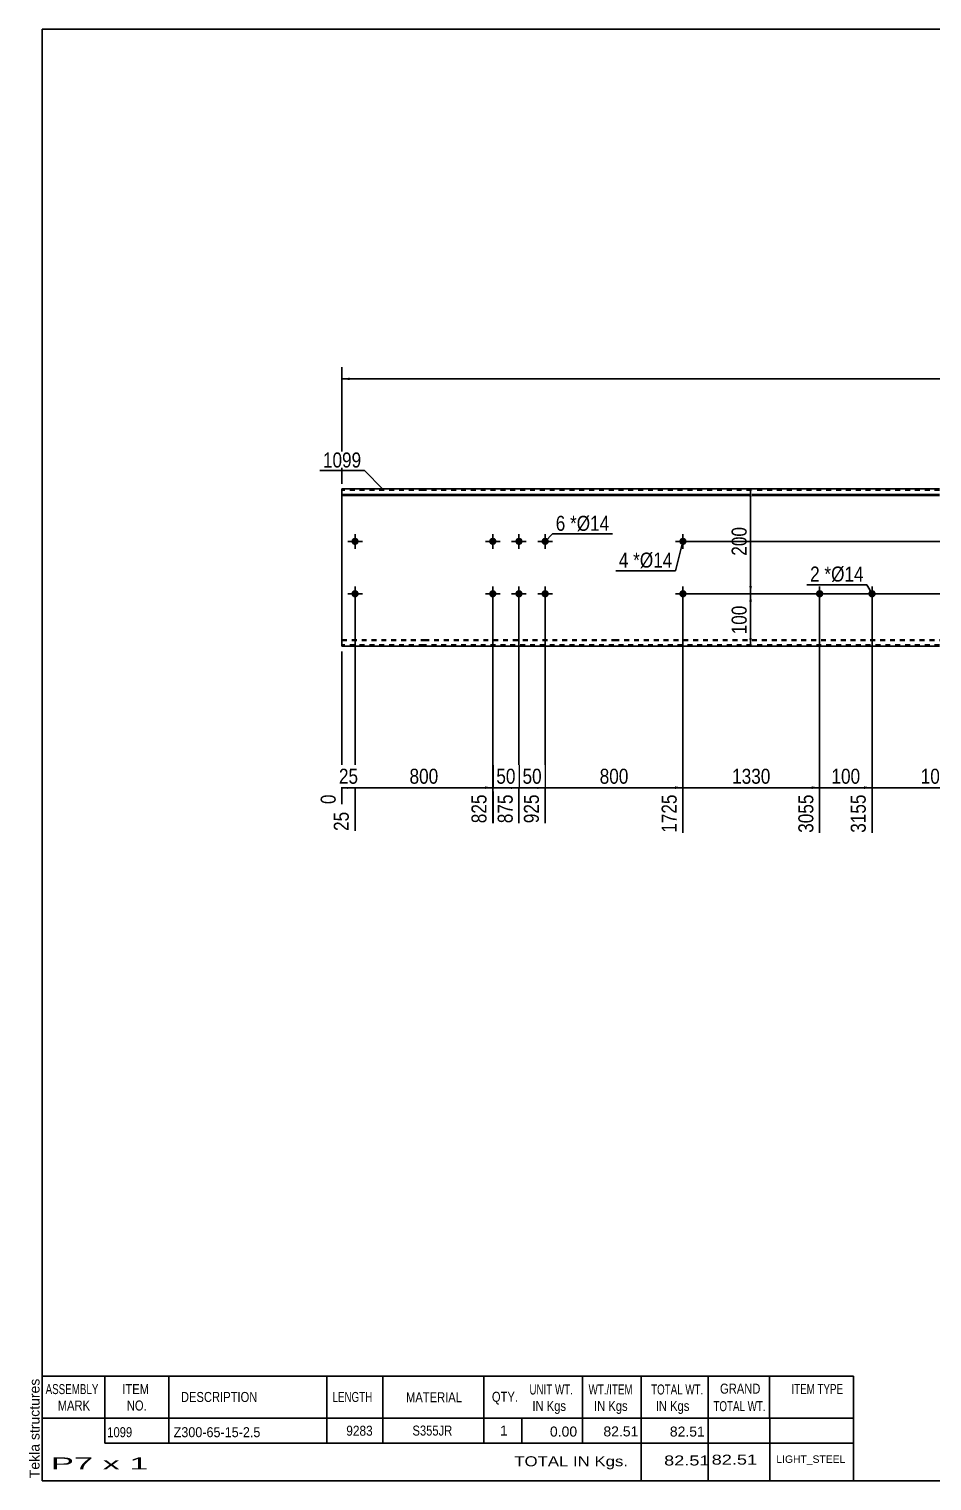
# Model space of a CAD drawing. Header units: millimetres. Extents: x -60 to 343, y -174 to 103.
# Drawn here: x -59.7 to 112.6, y -174.3 to 102.8 of the extents above; entities that cross this region are included whole.
import ezdxf

# ---------------------------------------------------------------- set-up
doc = ezdxf.new("R2010")
doc.units = ezdxf.units.MM
doc.linetypes.add('DXK_LINE_DOT1', pattern=[1.8814, 0.9407, -0.9407])
doc.styles.add('Arial', font='ARIAL.TTF', dxfattribs={"height": 0.2})
doc.styles.add('Arial Narrow', font='ARIALN.TTF', dxfattribs={"height": 0.2})

# ---------------------------------------------------------------- blocks, each defined once
blk = doc.blocks.new('Unknown-629083763-1731')
at = {"color": 5, "linetype": 'Continuous'}
for p, q in [((342.77, 102.75), (-57.23, 102.75)), ((-57.23, 102.75), (-57.23, -174.25)), ((342.77, -174.25), (342.77, 102.75)), ((-57.23, -174.25), (342.77, -174.25))]:
    blk.add_line(p, q, dxfattribs=at)
at = {"color": 174, "linetype": 'Continuous', "style": 'Arial'}
blk.add_text('Tekla structures', height=1.9102, rotation=90, dxfattribs=at).set_placement((-57.73, -173.75))
blk = doc.blocks.new('Part-629083763-1218 - 1203')
at = {"color": 2, "linetype": 'Continuous'}
for p, q in [((0, -15), (0, 15)), ((15.6, 15), (0, 15)), ((0, 13.94), (15.6, 13.94)), ((51.89, 15), (15.7, 15)), ((15.7, 13.94), (51.89, 13.94)), ((78.18, 15), (51.99, 15)), ((51.99, 13.94), (78.18, 13.94)), ((114.08, 15), (78.28, 15)), ((78.28, 13.94), (114.08, 13.94)), ((163.33, 15), (114.18, 15)), ((114.18, 13.94), (163.33, 13.94)), ((199.23, 15), (163.43, 15)), ((163.43, 13.94), (199.23, 13.94)), ((235.13, 15), (199.33, 15)), ((199.33, 13.94), (235.13, 13.94)), ((271.43, 15), (235.23, 15)), ((235.23, 13.94), (271.43, 13.94)), ((283.53, 15), (271.53, 15)), ((271.53, 13.94), (283.53, 13.94)), ((283.53, 15), (283.53, -15)), ((0, 13.76), (15.6, 13.76)), ((15.7, 13.76), (51.89, 13.76)), ((51.99, 13.76), (78.18, 13.76)), ((78.28, 13.76), (114.08, 13.76)), ((114.18, 13.76), (163.33, 13.76)), ((163.43, 13.76), (199.23, 13.76)), ((199.33, 13.76), (235.13, 13.76)), ((235.23, 13.76), (271.43, 13.76)), ((271.53, 13.76), (283.53, 13.76)), ((15.6, -15), (0, -15)), ((51.89, -15), (15.7, -15)), ((78.18, -15), (51.99, -15)), ((114.08, -15), (78.28, -15)), ((163.33, -15), (114.18, -15)), ((199.23, -15), (163.43, -15)), ((235.13, -15), (199.33, -15)), ((271.43, -15), (235.23, -15)), ((283.53, -15), (271.53, -15))]:
    blk.add_line(p, q, dxfattribs=at)
at = {"color": 7, "linetype": 'DXK_LINE_DOT1'}
for p, q in [((15.6, 14.75), (0, 14.75)), ((51.89, 14.75), (15.7, 14.75)), ((78.18, 14.75), (51.99, 14.75)), ((114.08, 14.75), (78.28, 14.75)), ((163.33, 14.75), (114.18, 14.75)), ((199.23, 14.75), (163.43, 14.75)), ((235.13, 14.75), (199.33, 14.75)), ((271.43, 14.75), (235.23, 14.75)), ((283.53, 14.75), (271.53, 14.75)), ((0, -13.76), (15.6, -13.76)), ((15.7, -13.76), (51.89, -13.76)), ((51.99, -13.76), (78.18, -13.76)), ((78.28, -13.76), (114.08, -13.76)), ((114.18, -13.76), (163.33, -13.76)), ((163.43, -13.76), (199.23, -13.76)), ((199.33, -13.76), (235.13, -13.76)), ((235.23, -13.76), (271.43, -13.76)), ((271.53, -13.76), (283.53, -13.76)), ((0, -13.94), (15.6, -13.94)), ((15.6, -14.75), (0, -14.75)), ((15.7, -13.94), (51.89, -13.94)), ((51.89, -14.75), (15.7, -14.75)), ((51.99, -13.94), (78.18, -13.94)), ((78.18, -14.75), (51.99, -14.75)), ((78.28, -13.94), (114.08, -13.94)), ((114.08, -14.75), (78.28, -14.75)), ((114.18, -13.94), (163.33, -13.94)), ((163.33, -14.75), (114.18, -14.75)), ((163.43, -13.94), (199.23, -13.94)), ((199.23, -14.75), (163.43, -14.75)), ((199.33, -13.94), (235.13, -13.94)), ((235.13, -14.75), (199.33, -14.75)), ((235.23, -13.94), (271.43, -13.94)), ((271.43, -14.75), (235.23, -14.75)), ((271.53, -13.94), (283.53, -13.94)), ((283.53, -14.75), (271.53, -14.75))]:
    blk.add_line(p, q, dxfattribs=at)
blk = doc.blocks.new('Bolt-629083763-1219 - 1203')
at = {"linetype": 'Continuous'}
for points in [[(1.8, 5, -1), (3.2, 5, -1)], [(64.39, 5, -1), (65.79, 5, -1)]]:
    blk.add_hatch(color=3, dxfattribs=at).paths.add_polyline_path(points)
at = {"color": 3, "linetype": 'Continuous'}
for p, q in [((2.5, 3.6), (2.5, 6.4)), ((65.09, 3.6), (65.09, 6.4)), ((1.1, 5), (3.9, 5)), ((63.69, 5), (66.49, 5))]:
    blk.add_line(p, q, dxfattribs=at)
blk = doc.blocks.new('Bolt-629083763-1220 - 1203')
at = {"linetype": 'Continuous'}
for points in [[(1.8, -5, -1), (3.2, -5, -1)], [(64.39, -5, -1), (65.79, -5, -1)]]:
    blk.add_hatch(color=3, dxfattribs=at).paths.add_polyline_path(points)
at = {"color": 3, "linetype": 'Continuous'}
for p, q in [((1.1, -5), (3.9, -5)), ((2.5, -6.4), (2.5, -3.6)), ((63.69, -5), (66.49, -5)), ((65.09, -6.4), (65.09, -3.6))]:
    blk.add_line(p, q, dxfattribs=at)
blk = doc.blocks.new('Bolt-629083763-1221 - 1203')
at = {"linetype": 'Continuous'}
for points in [[(28.09, 5, -1), (29.49, 5, -1)], [(33.09, 5, -1), (34.49, 5, -1)], [(38.09, 5, -1), (39.49, 5, -1)], [(28.09, -5, -1), (29.49, -5, -1)], [(33.09, -5, -1), (34.49, -5, -1)], [(38.09, -5, -1), (39.49, -5, -1)]]:
    blk.add_hatch(color=3, dxfattribs=at).paths.add_polyline_path(points)
at = {"color": 3, "linetype": 'Continuous'}
for p, q in [((28.79, 3.6), (28.79, 6.4)), ((33.79, 3.6), (33.79, 6.4)), ((38.79, 3.6), (38.79, 6.4)), ((27.39, 5), (30.19, 5)), ((32.39, 5), (35.19, 5)), ((37.39, 5), (40.19, 5)), ((27.39, -5), (30.19, -5)), ((28.79, -6.4), (28.79, -3.6)), ((32.39, -5), (35.19, -5)), ((33.79, -6.4), (33.79, -3.6)), ((37.39, -5), (40.19, -5)), ((38.79, -6.4), (38.79, -3.6))]:
    blk.add_line(p, q, dxfattribs=at)
blk = doc.blocks.new('Bolt-629083763-1224 - 1203')
at = {"linetype": 'Continuous'}
for points in [[(91.18, -4.3), (91.33, -4.32), (91.47, -4.36), (91.6, -4.43), (91.71, -4.53), (91.79, -4.65), (91.85, -4.78), (91.88, -4.93), (91.88, -5.07), (91.85, -5.22), (91.79, -5.35), (91.71, -5.47), (91.6, -5.57), (91.47, -5.64), (91.33, -5.68), (91.18, -5.7), (91.04, -5.68), (90.9, -5.64), (90.77, -5.57), (90.66, -5.47), (90.58, -5.35), (90.52, -5.22), (90.49, -5.07), (90.49, -4.93), (90.52, -4.78), (90.58, -4.65), (90.66, -4.53), (90.77, -4.43), (90.9, -4.36), (91.04, -4.32)], [(101.18, -4.3), (101.33, -4.32), (101.47, -4.36), (101.6, -4.43), (101.71, -4.53), (101.79, -4.65), (101.85, -4.78), (101.88, -4.93), (101.88, -5.07), (101.85, -5.22), (101.79, -5.35), (101.71, -5.47), (101.6, -5.57), (101.47, -5.64), (101.33, -5.68), (101.18, -5.7), (101.04, -5.68), (100.9, -5.64), (100.77, -5.57), (100.66, -5.47), (100.58, -5.35), (100.52, -5.22), (100.49, -5.07), (100.49, -4.93), (100.52, -4.78), (100.58, -4.65), (100.66, -4.53), (100.77, -4.43), (100.9, -4.36), (101.04, -4.32)]]:
    blk.add_hatch(color=3, dxfattribs=at).paths.add_polyline_path(points)
at = {"color": 3, "linetype": 'Continuous'}
for p, q in [((92.58, -5), (89.78, -5)), ((91.18, -6.4), (91.18, -3.6)), ((102.58, -5), (99.78, -5)), ((101.18, -6.4), (101.18, -3.6))]:
    blk.add_line(p, q, dxfattribs=at)
blk = doc.blocks.new('StraightDimension-629083763-1353 - 1203')
at = {"linetype": 'Continuous'}
for points in [[(269.75, 3.5), (270, 5), (270.25, 3.5)], [(270.25, -3.5), (270, -5), (269.75, -3.5)]]:
    blk.add_hatch(color=7, dxfattribs=at).paths.add_polyline_path(points)
at = {"color": 7, "linetype": 'Continuous'}
for p, q in [((66.09, 5), (272.4, 5)), ((270, -5), (270, 5)), ((66.09, -5), (272.4, -5))]:
    blk.add_line(p, q, dxfattribs=at)
at = {"color": 0}
blk.add_wipeout([(269.85, 3.34), (265.65, 3.34), (265.65, -3.34), (269.85, -3.34)], dxfattribs=at)
at = {"color": 3, "style": 'Arial Narrow'}
blk.add_text('100', height=2.863, rotation=90.0002, dxfattribs=at).set_placement((269.25, -2.74))
blk = doc.blocks.new('StraightDimension-629083763-1273 - 1203')
at = {"linetype": 'Continuous'}
blk.add_hatch(color=7, dxfattribs=at).paths.add_polyline_path([(89.68, -41.75), (91.18, -42), (89.68, -42.25)])
at = {"color": 7, "linetype": 'Continuous'}
for p, q in [((65.09, -6), (65.09, -50.61)), ((91.18, -6), (91.18, -50.61)), ((65.09, -42), (91.18, -42))]:
    blk.add_line(p, q, dxfattribs=at)
at = {"color": 0}
blk.add_wipeout([(82.39, -41.85), (82.39, -37.65), (73.88, -37.65), (73.88, -41.85)], dxfattribs=at)
at = {"color": 0, "linetype": 'Continuous'}
blk.add_wipeout([(90.58, -42.7), (86.38, -42.7), (86.38, -51.21), (90.58, -51.21)], dxfattribs=at)
at = {"color": 3, "style": 'Arial Narrow'}
blk.add_text('1330', height=2.863, dxfattribs=at).set_placement((74.48, -41.25))
at = {"color": 3, "linetype": 'Continuous', "style": 'Arial Narrow'}
blk.add_text('3055', height=2.863, rotation=90.0002, dxfattribs=at).set_placement((89.98, -50.61))
blk = doc.blocks.new('StraightDimension-629083763-1271 - 1203')
at = {"linetype": 'Continuous'}
blk.add_hatch(color=7, dxfattribs=at).paths.add_polyline_path([(125.58, -41.75), (127.08, -42), (125.58, -42.25)])
at = {"color": 7, "linetype": 'Continuous'}
for p, q in [((101.18, -6), (101.18, -50.61)), ((127.08, -6), (127.08, -50.61)), ((101.18, -42), (127.08, -42))]:
    blk.add_line(p, q, dxfattribs=at)
at = {"color": 0}
blk.add_wipeout([(118.39, -41.85), (118.39, -37.65), (109.88, -37.65), (109.88, -41.85)], dxfattribs=at)
at = {"color": 0, "linetype": 'Continuous'}
blk.add_wipeout([(126.48, -42.7), (122.28, -42.7), (122.28, -51.21), (126.48, -51.21)], dxfattribs=at)
at = {"color": 3, "style": 'Arial Narrow'}
blk.add_text('1080', height=2.863, dxfattribs=at).set_placement((110.48, -41.25))
at = {"color": 3, "linetype": 'Continuous', "style": 'Arial Narrow'}
blk.add_text('4235', height=2.863, rotation=90.0002, dxfattribs=at).set_placement((125.88, -50.61))
blk = doc.blocks.new('StraightDimension-629083763-1272 - 1203')
at = {"linetype": 'Continuous'}
blk.add_hatch(color=7, dxfattribs=at).paths.add_polyline_path([(99.68, -41.75), (101.18, -42), (99.68, -42.25)])
at = {"color": 7, "linetype": 'Continuous'}
for p, q in [((91.18, -6), (91.18, -50.61)), ((101.18, -6), (101.18, -50.61)), ((91.18, -42), (101.18, -42))]:
    blk.add_line(p, q, dxfattribs=at)
at = {"color": 0}
blk.add_wipeout([(99.53, -41.85), (99.53, -37.65), (92.84, -37.65), (92.84, -41.85)], dxfattribs=at)
at = {"color": 3, "style": 'Arial Narrow'}
blk.add_text('100', height=2.863, dxfattribs=at).set_placement((93.44, -41.25))
at = {"color": 0, "linetype": 'Continuous'}
blk.add_wipeout([(100.58, -42.7), (96.38, -42.7), (96.38, -51.21), (100.58, -51.21)], dxfattribs=at)
at = {"color": 3, "linetype": 'Continuous', "style": 'Arial Narrow'}
blk.add_text('3155', height=2.863, rotation=90.0002, dxfattribs=at).set_placement((99.98, -50.61))
blk = doc.blocks.new('StraightDimension-629083763-1274 - 1203')
at = {"linetype": 'Continuous'}
blk.add_hatch(color=7, dxfattribs=at).paths.add_polyline_path([(63.59, -41.75), (65.09, -42), (63.59, -42.25)])
at = {"color": 7, "linetype": 'Continuous'}
for p, q in [((38.79, -6), (38.79, -48.78)), ((65.09, -6), (65.09, -50.61)), ((38.79, -42), (65.09, -42))]:
    blk.add_line(p, q, dxfattribs=at)
at = {"color": 0}
blk.add_wipeout([(55.28, -41.85), (55.28, -37.65), (48.6, -37.65), (48.6, -41.85)], dxfattribs=at)
at = {"color": 0, "linetype": 'Continuous'}
blk.add_wipeout([(64.49, -42.7), (60.29, -42.7), (60.29, -51.21), (64.49, -51.21)], dxfattribs=at)
at = {"color": 3, "style": 'Arial Narrow'}
blk.add_text('800', height=2.863, dxfattribs=at).set_placement((49.2, -41.25))
at = {"color": 3, "linetype": 'Continuous', "style": 'Arial Narrow'}
blk.add_text('1725', height=2.863, rotation=90.0002, dxfattribs=at).set_placement((63.89, -50.61))
blk = doc.blocks.new('StraightDimension-629083763-1275 - 1203')
at = {"linetype": 'Continuous'}
blk.add_hatch(color=7, dxfattribs=at).paths.add_polyline_path([(37.29, -41.75), (38.79, -42), (37.29, -42.25)])
at = {"color": 7, "linetype": 'Continuous'}
for p, q in [((33.79, -6), (33.79, -48.78)), ((38.79, -6), (38.79, -48.78)), ((33.79, -42), (38.79, -42))]:
    blk.add_line(p, q, dxfattribs=at)
at = {"color": 0}
blk.add_wipeout([(38.72, -41.85), (38.72, -37.65), (33.87, -37.65), (33.87, -41.85)], dxfattribs=at)
at = {"color": 3, "style": 'Arial Narrow'}
blk.add_text('50', height=2.863, dxfattribs=at).set_placement((34.47, -41.25))
at = {"color": 0, "linetype": 'Continuous'}
blk.add_wipeout([(38.19, -42.7), (33.99, -42.7), (33.99, -49.38), (38.19, -49.38)], dxfattribs=at)
at = {"color": 3, "linetype": 'Continuous', "style": 'Arial Narrow'}
blk.add_text('925', height=2.863, rotation=90.0002, dxfattribs=at).set_placement((37.59, -48.78))
blk = doc.blocks.new('StraightDimension-629083763-1339 - 1203')
at = {"linetype": 'Continuous'}
for points in [[(77.75, -6.5), (78, -5), (78.25, -6.5)], [(78.25, -13.5), (78, -15), (77.75, -13.5)]]:
    blk.add_hatch(color=7, dxfattribs=at).paths.add_polyline_path(points)
at = {"color": 7, "linetype": 'Continuous'}
for p, q in [((211.23, -5), (75.75, -5)), ((78, -15), (78, -5)), ((90.18, -15), (75.75, -15))]:
    blk.add_line(p, q, dxfattribs=at)
at = {"color": 0}
blk.add_wipeout([(77.85, -6.66), (73.65, -6.66), (73.65, -13.34), (77.85, -13.34)], dxfattribs=at)
at = {"color": 3, "style": 'Arial Narrow'}
blk.add_text('100', height=2.863, rotation=90.0002, dxfattribs=at).set_placement((77.25, -12.74))
blk = doc.blocks.new('StraightDimension-629083763-1276 - 1203')
at = {"linetype": 'Continuous'}
blk.add_hatch(color=7, dxfattribs=at).paths.add_polyline_path([(32.29, -41.75), (33.79, -42), (32.29, -42.25)])
at = {"color": 7, "linetype": 'Continuous'}
for p, q in [((28.79, -6), (28.79, -48.78)), ((33.79, -6), (33.79, -48.78)), ((28.79, -42), (33.79, -42))]:
    blk.add_line(p, q, dxfattribs=at)
at = {"color": 0}
blk.add_wipeout([(33.72, -41.85), (33.72, -37.65), (28.87, -37.65), (28.87, -41.85)], dxfattribs=at)
at = {"color": 3, "style": 'Arial Narrow'}
blk.add_text('50', height=2.863, dxfattribs=at).set_placement((29.47, -41.25))
at = {"color": 0, "linetype": 'Continuous'}
blk.add_wipeout([(33.19, -42.7), (28.99, -42.7), (28.99, -49.38), (33.19, -49.38)], dxfattribs=at)
at = {"color": 3, "linetype": 'Continuous', "style": 'Arial Narrow'}
blk.add_text('875', height=2.863, rotation=90.0002, dxfattribs=at).set_placement((32.59, -48.78))
blk = doc.blocks.new('StraightDimension-629083763-1277 - 1203')
at = {"linetype": 'Continuous'}
blk.add_hatch(color=7, dxfattribs=at).paths.add_polyline_path([(27.29, -41.75), (28.79, -42), (27.29, -42.25)])
at = {"color": 7, "linetype": 'Continuous'}
for p, q in [((2.5, -6), (2.5, -50.26)), ((28.79, -6), (28.79, -48.78)), ((2.5, -42), (28.79, -42))]:
    blk.add_line(p, q, dxfattribs=at)
at = {"color": 0}
blk.add_wipeout([(18.99, -41.85), (18.99, -37.65), (12.3, -37.65), (12.3, -41.85)], dxfattribs=at)
at = {"color": 0, "linetype": 'Continuous'}
blk.add_wipeout([(28.19, -42.7), (23.99, -42.7), (23.99, -49.38), (28.19, -49.38)], dxfattribs=at)
at = {"color": 3, "style": 'Arial Narrow'}
blk.add_text('800', height=2.863, dxfattribs=at).set_placement((12.9, -41.25))
at = {"color": 3, "linetype": 'Continuous', "style": 'Arial Narrow'}
blk.add_text('825', height=2.863, rotation=90.0002, dxfattribs=at).set_placement((27.59, -48.78))
blk = doc.blocks.new('StraightDimension-629083763-1278 - 1203')
at = {"linetype": 'Continuous'}
blk.add_hatch(color=7, dxfattribs=at).paths.add_polyline_path([(1, -41.75), (2.5, -42), (1, -42.25)])
at = {"color": 7, "linetype": 'Continuous'}
for p, q in [((2.5, -6), (2.5, -50.26)), ((0, -16), (0, -45.13)), ((0, -42), (2.5, -42))]:
    blk.add_line(p, q, dxfattribs=at)
at = {"color": 0}
blk.add_wipeout([(3.68, -41.85), (3.68, -37.65), (-1.18, -37.65), (-1.18, -41.85)], dxfattribs=at)
at = {"color": 0, "linetype": 'Continuous'}
blk.add_wipeout([(1.9, -46), (-2.3, -46), (-2.3, -50.86), (1.9, -50.86)], dxfattribs=at)
at = {"color": 3, "style": 'Arial Narrow'}
blk.add_text('25', height=2.863, dxfattribs=at).set_placement((-0.58, -41.25))
at = {"color": 0, "linetype": 'Continuous'}
blk.add_wipeout([(-0.6, -42.7), (-4.8, -42.7), (-4.8, -45.73), (-0.6, -45.73)], dxfattribs=at)
at = {"color": 3, "linetype": 'Continuous', "style": 'Arial Narrow'}
for s, height, p in [('0', 2.86, (-1.2, -45.13)), ('25', 2.863, (1.3, -50.26))]:
    blk.add_text(s, height=height, rotation=90.0002, dxfattribs=at).set_placement(p)
blk = doc.blocks.new('StraightDimension-629083763-1338 - 1203')
at = {"linetype": 'Continuous'}
for points in [[(77.75, 13.5), (78, 15), (78.25, 13.5)], [(78.25, -3.5), (78, -5), (77.75, -3.5)]]:
    blk.add_hatch(color=7, dxfattribs=at).paths.add_polyline_path(points)
at = {"color": 7, "linetype": 'Continuous'}
for p, q in [((90.18, 15), (75.75, 15)), ((78, -5), (78, 15)), ((211.23, -5), (75.75, -5))]:
    blk.add_line(p, q, dxfattribs=at)
at = {"color": 0}
blk.add_wipeout([(77.85, 8.34), (73.65, 8.34), (73.65, 1.66), (77.85, 1.66)], dxfattribs=at)
at = {"color": 3, "style": 'Arial Narrow'}
blk.add_text('200', height=2.863, rotation=90.0002, dxfattribs=at).set_placement((77.25, 2.26))
blk = doc.blocks.new('StraightDimension-629083763-1352 - 1203')
at = {"linetype": 'Continuous'}
for points in [[(269.75, 13.5), (270, 15), (270.25, 13.5)], [(270.25, 6.5), (270, 5), (269.75, 6.5)]]:
    blk.add_hatch(color=7, dxfattribs=at).paths.add_polyline_path(points)
at = {"color": 7, "linetype": 'Continuous'}
for p, q in [((259.33, 15), (272.4, 15)), ((270, 5), (270, 15)), ((66.09, 5), (272.4, 5))]:
    blk.add_line(p, q, dxfattribs=at)
at = {"color": 0}
blk.add_wipeout([(269.85, 13.34), (265.65, 13.34), (265.65, 6.66), (269.85, 6.66)], dxfattribs=at)
at = {"color": 3, "style": 'Arial Narrow'}
blk.add_text('100', height=2.863, rotation=90.0002, dxfattribs=at).set_placement((269.25, 7.26))
blk = doc.blocks.new('StraightDimension-629083763-1354 - 1203')
at = {"linetype": 'Continuous'}
for points in [[(269.75, -6.5), (270, -5), (270.25, -6.5)], [(270.25, -13.5), (270, -15), (269.75, -13.5)]]:
    blk.add_hatch(color=7, dxfattribs=at).paths.add_polyline_path(points)
at = {"color": 7, "linetype": 'Continuous'}
for p, q in [((66.09, -5), (272.4, -5)), ((270, -15), (270, -5)), ((259.33, -15), (272.4, -15))]:
    blk.add_line(p, q, dxfattribs=at)
at = {"color": 0}
blk.add_wipeout([(269.85, -6.66), (265.65, -6.66), (265.65, -13.34), (269.85, -13.34)], dxfattribs=at)
at = {"color": 3, "style": 'Arial Narrow'}
blk.add_text('100', height=2.863, rotation=90.0002, dxfattribs=at).set_placement((269.25, -12.74))
blk = doc.blocks.new('StraightDimension-629083763-1372 - 1203')
at = {"linetype": 'Continuous'}
for points in [[(1.5, 35.75), (0, 36), (1.5, 36.25)], [(282.03, 36.25), (283.53, 36), (282.03, 35.75)]]:
    blk.add_hatch(color=7, dxfattribs=at).paths.add_polyline_path(points)
at = {"color": 7, "linetype": 'Continuous'}
for p, q in [((0, 16), (0, 38.25)), ((283.53, 16), (283.53, 38.25)), ((0, 36), (283.53, 36))]:
    blk.add_line(p, q, dxfattribs=at)
at = {"color": 0}
blk.add_wipeout([(146.02, 36.15), (146.02, 40.35), (137.51, 40.35), (137.51, 36.15)], dxfattribs=at)
at = {"color": 3, "style": 'Arial Narrow'}
blk.add_text('9283', height=2.863, dxfattribs=at).set_placement((138.11, 36.75))
blk = doc.blocks.new('CBS_BOM-629083763-1794')
at = {"color": 7, "linetype": 'Continuous'}
for p, q in [((-57.26, -162.28), (-57.26, -154.28)), ((-57.25, -154.28), (97.67, -154.28)), ((-45.26, -162.28), (-45.26, -154.28)), ((-33.07, -162.28), (-33.07, -154.28)), ((-2.9, -162.28), (-2.9, -154.28)), ((7.78, -162.28), (7.78, -154.28)), ((27.09, -162.28), (27.09, -154.28)), ((45.9, -162.28), (45.9, -154.28)), ((57.11, -162.28), (57.11, -154.28)), ((69.89, -162.28), (69.89, -154.28)), ((81.64, -162.28), (81.64, -154.28)), ((97.67, -154.29), (97.66, -162.27)), ((-57.26, -162.28), (97.67, -162.28)), ((-57.26, -167.08), (-57.26, -162.28)), ((-45.26, -167.08), (-45.26, -162.28)), ((-33.07, -167.08), (-33.07, -162.28)), ((-2.9, -167.08), (-2.9, -162.28)), ((7.78, -167.08), (7.78, -162.28)), ((27.09, -167.08), (27.09, -162.28)), ((34.36, -167.08), (34.36, -162.28)), ((45.9, -167.08), (45.9, -162.28)), ((57.11, -167.08), (57.11, -162.28)), ((69.89, -167.08), (69.89, -162.28)), ((81.66, -167.08), (81.66, -162.28)), ((97.67, -162.28), (97.67, -167.08)), ((-57.26, -174.28), (-57.26, -167.1)), ((-45.26, -167.08), (97.67, -167.08)), ((57.11, -174.28), (57.11, -167.1)), ((69.89, -174.28), (69.89, -167.1)), ((81.7, -174.28), (81.7, -167.1)), ((97.67, -167.08), (97.67, -174.28)), ((-57.26, -174.28), (97.67, -174.28))]:
    blk.add_line(p, q, dxfattribs=at)
at = {"color": 3, "linetype": 'Continuous', "style": 'Arial'}
for s, height, width, p in [('ASSEMBLY', 1.91, 0.7, (-56.57, -157.71)), ('ITEM', 1.91, 0.8, (-41.93, -157.71)), ('DESCRIPTION', 1.9102, 0.8, (-30.74, -159.21)), ('LENGTH', 1.91, 0.7, (-1.8, -159.21)), ('MATERIAL', 1.91, 0.8, (12.23, -159.26)), ('QTY.', 1.91, 0.8, (28.62, -159.18)), ('UNIT WT.', 1.91, 0.7, (35.79, -157.78)), ('WT./ITEM', 1.91, 0.7, (47.08, -157.78)), ('TOTAL WT.', 1.91, 0.7, (59.01, -157.78)), ('GRAND', 1.91, 0.8, (72.17, -157.62)), ('ITEM TYPE', 1.91, 0.7, (85.8, -157.7)), ('MARK', 1.91, 0.8, (-54.26, -160.84)), ('NO.', 1.91, 0.8, (-41.07, -160.84)), ('IN Kgs', 1.91, 0.8, (36.36, -160.92)), ('IN Kgs', 1.91, 0.8, (48.12, -160.92)), ('IN Kgs', 1.91, 0.8, (59.91, -160.92)), ('TOTAL WT.', 1.91, 0.7, (70.91, -160.96))]:
    blk.add_text(s, height=height, dxfattribs=dict(at, width=width)).set_placement(p)
at = {"color": 7, "linetype": 'Continuous', "style": 'Arial'}
for s, height, width, p in [('1099', 1.91, 0.8, (-44.8, -165.93)), ('Z300-65-15-2.5', 1.9102, 0.9, (-32.13, -165.93)), ('9283', 1.91, 0.85, (0.82, -165.65)), ('S355JR', 1.91, 0.8, (13.46, -165.62))]:
    blk.add_text(s, height=height, dxfattribs=dict(at, width=width)).set_placement(p)
for s, p in [('1', (30.18, -165.62)), ('0.00', (39.7, -165.81)), ('82.51', (49.91, -165.78)), ('82.51', (62.59, -165.81))]:
    blk.add_text(s, height=1.91, dxfattribs=at).set_placement(p)
at = {"color": 6, "linetype": 'Continuous', "style": 'Arial'}
for s, height, width, p in [('P7 x 1', 2.292, 2.05, (-55.54, -172.09)), ('TOTAL IN Kgs.', 1.9102, 1.2, (32.9, -171.48)), ('82.51', 1.91, 1.3, (61.49, -171.33)), ('82.51', 1.91, 1.3, (70.57, -171.17))]:
    blk.add_text(s, height=height, dxfattribs=dict(at, width=width)).set_placement(p)
blk.add_text('LIGHT_STEEL', height=1.4135, dxfattribs=at).set_placement((82.92, -170.83))
blk = doc.blocks.new('Mark-629083763-1392 - 1203')
at = {"color": 0}
blk.add_wipeout([(91.19, -2.67), (91.19, 0.33), (89.37, 0.33), (89.37, -2.67)], dxfattribs=at)
blk.add_wipeout([(91.19, -2.67), (91.19, 0.33), (89.37, 0.33), (89.37, -2.67)], dxfattribs=at)
blk.add_wipeout([(93.37, -2.67), (93.37, 0.33), (92.09, 0.33), (92.09, -2.67)], dxfattribs=at)
blk.add_wipeout([(93.37, -2.67), (93.37, 0.33), (92.09, 0.33), (92.09, -2.67)], dxfattribs=at)
at = {"color": 3, "style": 'Arial Narrow'}
blk.add_text('2', height=2.86, dxfattribs=at).set_placement((89.37, -2.67))
at = {"color": 0}
blk.add_wipeout([(99.58, -2.67), (99.58, 0.33), (93.37, 0.33), (93.37, -2.67)], dxfattribs=at)
blk.add_wipeout([(99.58, -2.67), (99.58, 0.33), (93.37, 0.33), (93.37, -2.67)], dxfattribs=at)
at = {"color": 7, "linetype": 'Continuous'}
for p in [(88.77, -3.27), (101.18, -5)]:
    blk.add_line(p, (100.18, -3.27), dxfattribs=at)
at = {"color": 3, "style": 'Arial Narrow'}
for s, height, p in [('*', 2.86, (92.09, -2.67)), ('Ø14', 2.863, (93.37, -2.67))]:
    blk.add_text(s, height=height, dxfattribs=at).set_placement(p)
blk = doc.blocks.new('Mark-629083763-1375 - 1203')
at = {"color": 0}
blk.add_wipeout([(3.69, 19.09), (3.69, 22.09), (-3.63, 22.09), (-3.63, 19.09)], dxfattribs=at)
blk.add_wipeout([(3.69, 19.09), (3.69, 22.09), (-3.63, 22.09), (-3.63, 19.09)], dxfattribs=at)
at = {"color": 7, "linetype": 'Continuous'}
for p in [(-4.23, 18.49), (7.82, 14.95)]:
    blk.add_line(p, (4.29, 18.49), dxfattribs=at)
at = {"color": 3, "style": 'Arial Narrow'}
blk.add_text('1099', height=2.863, dxfattribs=at).set_placement((-3.63, 19.09))
blk = doc.blocks.new('MarkSet-629083763-1386 - 1203')
at = {"color": 0}
blk.add_wipeout([(54.68, -0.01), (54.68, 2.99), (52.85, 2.99), (52.85, -0.01)], dxfattribs=at)
blk.add_wipeout([(54.68, -0.01), (54.68, 2.99), (52.85, 2.99), (52.85, -0.01)], dxfattribs=at)
blk.add_wipeout([(56.86, -0.01), (56.86, 2.99), (55.58, 2.99), (55.58, -0.01)], dxfattribs=at)
blk.add_wipeout([(56.86, -0.01), (56.86, 2.99), (55.58, 2.99), (55.58, -0.01)], dxfattribs=at)
at = {"color": 3, "style": 'Arial Narrow'}
blk.add_text('4', height=2.86, dxfattribs=at).set_placement((52.85, -0.01))
at = {"color": 0}
blk.add_wipeout([(63.07, -0.01), (63.07, 2.99), (56.86, 2.99), (56.86, -0.01)], dxfattribs=at)
blk.add_wipeout([(63.07, -0.01), (63.07, 2.99), (56.86, 2.99), (56.86, -0.01)], dxfattribs=at)
at = {"color": 7, "linetype": 'Continuous'}
for p in [(65.09, 5), (52.25, -0.61)]:
    blk.add_line(p, (63.67, -0.61), dxfattribs=at)
at = {"color": 3, "style": 'Arial Narrow'}
for s, height, p in [('*', 2.86, (55.58, -0.01)), ('Ø14', 2.863, (56.86, -0.01))]:
    blk.add_text(s, height=height, dxfattribs=at).set_placement(p)
blk = doc.blocks.new('Mark-629083763-1389 - 1203')
at = {"color": 0}
blk.add_wipeout([(42.64, 7.01), (42.64, 10.01), (40.81, 10.01), (40.81, 7.01)], dxfattribs=at)
blk.add_wipeout([(42.64, 7.01), (42.64, 10.01), (40.81, 10.01), (40.81, 7.01)], dxfattribs=at)
at = {"color": 7, "linetype": 'Continuous'}
blk.add_line((38.79, 5), (40.21, 6.41), dxfattribs=at)
at = {"color": 0}
blk.add_wipeout([(44.81, 7.01), (44.81, 10.01), (43.54, 10.01), (43.54, 7.01)], dxfattribs=at)
blk.add_wipeout([(44.81, 7.01), (44.81, 10.01), (43.54, 10.01), (43.54, 7.01)], dxfattribs=at)
at = {"color": 3, "style": 'Arial Narrow'}
blk.add_text('6', height=2.86, dxfattribs=at).set_placement((40.81, 7.01))
at = {"color": 0}
blk.add_wipeout([(51.03, 7.01), (51.03, 10.01), (44.81, 10.01), (44.81, 7.01)], dxfattribs=at)
blk.add_wipeout([(51.03, 7.01), (51.03, 10.01), (44.81, 10.01), (44.81, 7.01)], dxfattribs=at)
at = {"color": 7, "linetype": 'Continuous'}
blk.add_line((40.21, 6.41), (51.63, 6.41), dxfattribs=at)
at = {"color": 3, "style": 'Arial Narrow'}
for s, height, p in [('*', 2.86, (43.54, 7.01)), ('Ø14', 2.863, (44.81, 7.01))]:
    blk.add_text(s, height=height, dxfattribs=at).set_placement(p)

msp = doc.modelspace()

# ---------------------------------------------------------------- block references
for name in ['Unknown-629083763-1731', 'Part-629083763-1218 - 1203', 'Bolt-629083763-1219 - 1203', 'Bolt-629083763-1221 - 1203', 'Bolt-629083763-1220 - 1203', 'Bolt-629083763-1224 - 1203', 'CBS_BOM-629083763-1794']:
    msp.add_blockref(name, (0, 0))

# ---------------------------------------------------------------- next in the draw order: block references
msp.add_blockref('StraightDimension-629083763-1353 - 1203', (0, 0))

# ---------------------------------------------------------------- next in the draw order: block references
for name in ['StraightDimension-629083763-1273 - 1203', 'StraightDimension-629083763-1271 - 1203']:
    msp.add_blockref(name, (0, 0))

# ---------------------------------------------------------------- next in the draw order: block references
for name in ['StraightDimension-629083763-1274 - 1203', 'StraightDimension-629083763-1272 - 1203']:
    msp.add_blockref(name, (0, 0))

# ---------------------------------------------------------------- next in the draw order: block references
for name in ['StraightDimension-629083763-1339 - 1203', 'StraightDimension-629083763-1275 - 1203']:
    msp.add_blockref(name, (0, 0))

# ---------------------------------------------------------------- next in the draw order: block references
for name in ['StraightDimension-629083763-1338 - 1203', 'StraightDimension-629083763-1276 - 1203']:
    msp.add_blockref(name, (0, 0))

# ---------------------------------------------------------------- next in the draw order: block references
for name in ['StraightDimension-629083763-1352 - 1203', 'StraightDimension-629083763-1354 - 1203', 'StraightDimension-629083763-1277 - 1203']:
    msp.add_blockref(name, (0, 0))

# ---------------------------------------------------------------- next in the draw order: block references
for name in ['StraightDimension-629083763-1372 - 1203', 'MarkSet-629083763-1386 - 1203', 'Mark-629083763-1392 - 1203', 'StraightDimension-629083763-1278 - 1203']:
    msp.add_blockref(name, (0, 0))

# ---------------------------------------------------------------- next in the draw order: block references
for name in ['Mark-629083763-1375 - 1203', 'Mark-629083763-1389 - 1203']:
    msp.add_blockref(name, (0, 0))

doc.saveas('drawing.dxf')
